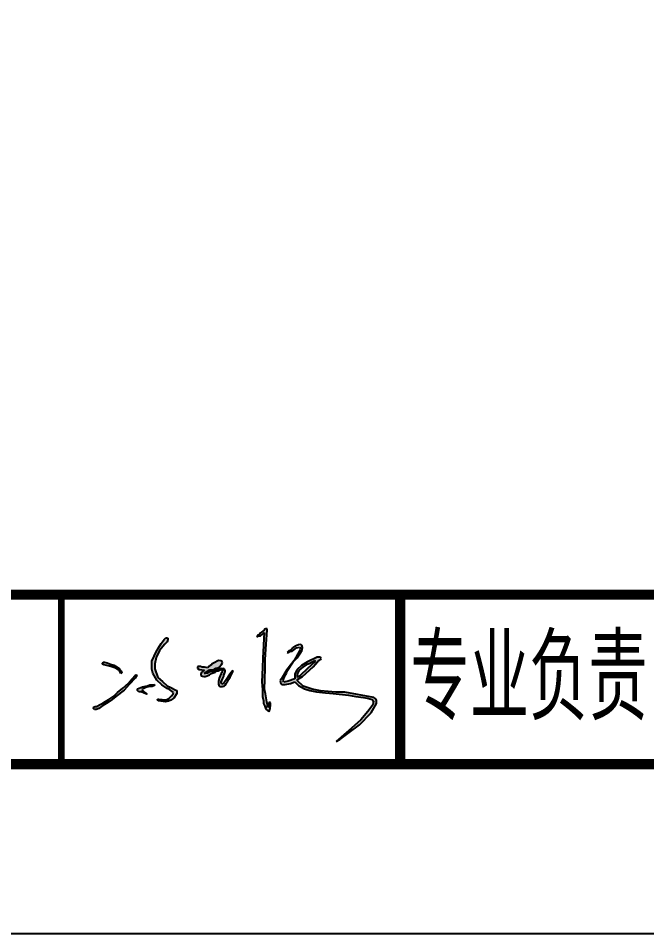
# Model space of a CAD drawing. Extents: x 141823 to 183823, y -39186 to 56515.
# Drawn here: x 170069 to 173779, y 26815 to 32216 of the extents above; entities that cross this region are included whole.
import ezdxf
from ezdxf.enums import TextEntityAlignment as Align

# ---------------------------------------------------------------- set-up
doc = ezdxf.new("R2010")
doc.units = 0
doc.header["$LTSCALE"] = 1000
doc.header["$MEASUREMENT"] = 0
doc.layers.add('0签名', color=4, linetype='Continuous')
doc.layers.add('图框', color=7, linetype='Continuous')
doc.styles.get("Standard").update_dxf_attribs({"font": 'hztxt_e.shx', "width": 0.7, "bigfont": 'hztxt.shx'})

# ---------------------------------------------------------------- blocks, each defined once
blk = doc.blocks.new('A$C48C95035')
at = {"linetype": 'Continuous'}
h = blk.add_hatch(color=4, dxfattribs=at)
h.paths.add_polyline_path([(9.336975156292397, 2.653639289374723), (9.31314968286415, 2.686949502104653), (9.282176515297692, 2.70598390026953), (9.239290573796325, 2.70598390026953), (9.194022092395926, 2.69408739344567), (9.16304899927286, 2.68932880984562), (9.129693217365002, 2.6726736875396), (9.070129496573827, 2.651259981633302), (9.019005180241038, 2.632880319314154), (8.977209993874794, 2.606053293962077), (8.9343240523732, 2.575122388973341), (8.898585805009816, 2.558467298549431), (8.87952541137929, 2.541812176243184), (8.858941906185919, 2.523826147039017), (8.824726695942104, 2.508501995395591), (8.812813996449563, 2.470433199065155), (8.786605908680144, 2.45377807675959), (8.769928054947968, 2.429985094994208), (8.753250201215678, 2.415709280429382), (8.715129339510781, 2.399054190005472), (8.693686405981225, 2.399054190005472), (8.672243472451783, 2.382399099581562), (8.65080046447963, 2.356226778193104), (8.631740070849332, 2.334813072286579), (8.606725151319097, 2.302373595389327), (8.619690247829453, 2.295311360601545), (8.630204127412526, 2.29320573089467), (8.632535193756212, 2.304845265977292), (8.748641078958826, 2.358774328509753), (8.772942315939758, 2.374953034516921), (8.816144490201054, 2.374953034516921), (8.845845952437458, 2.374953034516921), (8.883647901443624, 2.401917533900814), (8.953851425313587, 2.447757211547469), (9.027758107924, 2.496014881819519), (9.067257123445302, 2.528650773464506), (9.14556105964175, 2.544829511353782), (9.177962708949053, 2.558311745104675), (9.213054869140478, 2.572913492751468), (9.245466120191395, 2.563704657734206), (9.261666944844364, 2.539436598724251), (9.256266645145615, 2.520561420461263), (9.250866419890258, 2.488204008447383), (9.234665595236379, 2.431578505540983), (9.215764657955106, 2.407310446530801), (9.213064470884092, 2.383042387520163), (9.196863720672923, 2.337202709873281), (8.953851425313587, 1.943520725549206), (8.935686801475185, 1.918262759841355), (8.96176431637764, 1.922516929591438), (8.972101956374331, 1.921779525282545), (9.135326969497328, 2.088740945232303), (9.192615869034853, 2.197140207542134), (9.328300046011691, 2.392861096938077), (9.348538868219293, 2.441307625867012), (9.365565783959937, 2.565605189890448)])
h.paths.add_polyline_path([(9.089756027243652, 1.474507705450151), (9.297801078699877, 1.649616854782835), (9.426646796681098, 1.741361919371684), (9.640666994675485, 1.861807248089235), (10.04148211729421, 2.049885072064853), (10.08011492172295, 2.064352594533375), (10.1622095566911, 2.064352594533375), (10.23464606499454, 2.06917510202311), (10.27327879498011, 2.020950027127583), (10.2394751655479, 1.963079937252587), (10.11391862559788, 1.871452263068022), (9.930412879004507, 1.644794347293555), (9.626412252135424, 1.373372556266304), (9.365640971127277, 1.132247149905197), (9.104925447732853, 0.9713292315566378), (9.098516448904775, 0.9396416016222702), (9.196367932024145, 0.8256373460283157), (9.39207082381995, 0.6627741009776855), (9.92821175606423, 0.490411287723191), (10.26492118298609, 0.4292749262144753), (10.91510003364749, 0.3774296989749928), (11.39479329122446, 0.3676534126730076), (12.23134939020201, 0.2324417930242362), (12.87010234435547, 0.09169650065996393), (12.95714280609332, 0.02891967041978205), (12.99582749711192, -0.04351511898858007), (12.98615634296766, -0.2028716684403662), (12.7201992317963, -0.6471383959421928), (12.13827221777956, -1.257026277825389), (11.23809846971062, -1.943024046702703), (11.02266668847733, -2.055971406070057), (11.15601567113845, -1.940181426262825), (12.03830603974052, -1.175027390560444), (12.39730972736879, -0.8130813696452606), (12.68369615972028, -0.4494348776240713), (12.79154210180411, -0.2785215266067098), (12.83351448199824, -0.1824162151135624), (12.85741990692975, -0.09342118494214446), (12.77541631543249, 0.001490742458599925), (12.54904710904543, 0.07104777719951016), (11.98312416751969, 0.1579940546844227), (10.85762199701389, 0.3060153841320243), (10.46972179649879, 0.3232318570226198), (9.991311507012597, 0.392097812348311), (9.732711348521207, 0.4351390264562269), (9.435321162534706, 0.5427420617263579), (9.163141903812175, 0.6900707176471315), (8.973472819434278, 0.8823135416948844), (8.876501175060639, 0.8338938576114288), (8.769832321583976, 0.7854742054105373), (8.658314937998739, 0.7661063190237201), (8.541695725884438, 0.7421259319855835), (8.440128700937635, 0.7370545213270816), (8.34315705656411, 0.7322125656712615), (8.299519838928518, 0.7757902622172423), (8.275276890613782, 0.8629456553087493), (8.270428286062042, 0.9404171370892982), (8.5267137219912, 1.380136245767062), (8.741551747929407, 1.648317366598576), (8.953851425313587, 1.943520725549206), (9.196863720672923, 2.337202709873281), (9.213064470884092, 2.383042387520163), (9.215764657955106, 2.407310446530801), (9.234665595236379, 2.431578505540983), (9.250866419890258, 2.488204008447383), (9.256266645145615, 2.520561420461263), (9.261666944844364, 2.539436598724251), (9.245466120191395, 2.563704657734206), (9.213054869140478, 2.572913492751468), (9.177962708949053, 2.558311745104675), (9.14556105964175, 2.544829511353782), (9.067257123445302, 2.528650773464506), (9.027758107924, 2.496014881819519), (8.953851425313587, 2.447757211547469), (8.883647901443624, 2.401917533900814), (8.845845952437458, 2.374953034516921), (8.816144490201054, 2.374953034516921), (8.772942315939758, 2.374953034516921), (8.748641078958826, 2.358774328509753), (8.632535193756212, 2.304845265977292), (8.630204127412526, 2.29320573089467), (8.619690247829453, 2.295311360601545), (8.606725151319097, 2.302373595389327), (8.631740070849332, 2.334813072286579), (8.65080046447963, 2.356226778193104), (8.672243472451783, 2.382399099581562), (8.693686405981225, 2.399054190005472), (8.715129339510781, 2.399054190005472), (8.753250201215678, 2.415709280429382), (8.769928054947968, 2.429985094994208), (8.786605908680144, 2.45377807675959), (8.812813996449563, 2.470433199065155), (8.824726695942104, 2.508501995395591), (8.858941906185919, 2.523826147039017), (8.87952541137929, 2.541812176243184), (8.898585805009816, 2.558467298549431), (8.9343240523732, 2.575122388973341), (8.977209993874794, 2.606053293962077), (9.019005180241038, 2.632880319314154), (9.070129496573827, 2.651259981633302), (9.129693217365002, 2.6726736875396), (9.16304899927286, 2.68932880984562), (9.194022092396608, 2.69408739344567), (9.239290573796325, 2.70598390026953), (9.282176515297692, 2.70598390026953), (9.31314968286415, 2.686949502104653), (9.336975156292397, 2.653639289374723), (9.365565783959937, 2.565605189890448), (9.348538868219293, 2.441307625867012), (9.328300046011691, 2.392861096938077), (9.192615869034853, 2.197140207542134), (9.135326969497328, 2.088740945232303), (8.972101956374331, 1.921779525282545), (8.96176431637764, 1.922516929591438), (8.939785022905198, 1.918931325450785), (8.592752770091693, 1.413313955911235), (8.573436367877434, 1.365088849133144), (8.578265468431141, 1.307218759258149), (8.53963273844522, 1.215591085074038), (8.495142510902951, 1.148505032951107), (8.452708928481115, 1.046803291056449), (8.404417997387782, 0.9310630794241206), (8.435111300023664, 0.8551752102075625), (8.462367129588415, 0.8587254670803759), (8.573436367877434, 0.8731929895493522), (8.752113013917437, 0.9262405719348408), (8.978005363888315, 1.022106822874548), (8.979080591049296, 1.046803291056449), (8.983909691603117, 1.157720995199043), (8.993567892710416, 1.283106221810385), (9.063896554827352, 1.423177714934809)])
h.paths.add_polyline_path([(9.088891747030516, 1.10939080456069), (9.094324950420287, 1.150609406704916), (9.102274541755833, 1.198241886422011), (9.112873996869098, 1.261751880633255), (9.15527181732341, 1.364955645138025), (9.195019848442257, 1.439050638384742), (9.29205255205295, 1.531877576183433), (9.407009025157322, 1.608410622947531), (9.550101818076882, 1.703675614264512), (9.600449229866626, 1.727491870064114), (9.671995626326407, 1.753954351710945), (9.724992901893984, 1.785709348816681), (9.796539298353764, 1.817464345921962), (9.905183787711394, 1.8730355988273), (9.971430382171548, 1.902144338203698), (9.995279230619417, 1.899498112356468), (9.976730109727896, 1.859804342062944), (9.929032561716667, 1.822756861380867), (9.862785892813918, 1.751308093981606), (9.76209106923443, 1.656043102664626), (9.579250319639186, 1.47874437679593), (9.271865898015903, 1.208826885457484), (9.237417668897251, 1.177071888351747), (9.16057154488044, 1.134731892211221), (9.104924405534348, 1.110915636411164)], flags=16)
h.paths.add_polyline_path([(7.572008731251117, 0.06971678936247372), (7.48668298358939, 0.5291615350322445), (7.508929303170476, 1.146660345038299), (7.523014986247972, 1.884709950208844), (7.62018368055476, 3.391509971419282), (7.61444831408221, 3.469041678749591), (7.587788954422422, 3.469041678749591), (7.576363482663965, 3.469041678749591), (7.54399131268201, 3.4652383826799), (7.52494885975193, 3.459533470458382), (7.507810652114017, 3.4462219342156), (7.490672518919155, 3.432910429855156), (7.475438556575227, 3.419598893612829), (7.46401308481677, 3.400582445148075), (7.424023933662511, 3.373959404545303), (7.408789971317901, 3.36254951633714), (7.370705139899655, 3.332123179664677), (7.321194762280356, 3.303598522909169), (7.315482026401583, 3.290286986666388), (7.290726837591137, 3.261762298028998), (7.273588704396388, 3.238942553495008), (7.248833515586739, 3.2028113046008), (7.210748609726011, 3.18569647228901), (7.180280685036678, 3.168581671859101), (7.151717080084154, 3.141958631256102), (7.12886613656724, 3.117237238687494), (7.105725729430787, 3.106966640808878), (7.125202038904945, 3.093744929704599), (7.149479629086159, 3.104856982649608), (7.188927060420269, 3.117988192947905), (7.218811502911649, 3.132313138043173), (7.242719086681745, 3.14186311206754), (7.251086748445914, 3.135894374317104), (7.263040540331417, 3.128731901769243), (7.301292570143687, 3.144250613544045), (7.309660231907856, 3.15499432236561), (7.482739826086345, 3.294655108484221), (7.387901338432016, 1.59516941892457), (7.370362033310698, 0.8754197088940145), (7.405422628410179, 0.1664125280422013), (7.439355043782712, -0.008525062961552976), (7.454604043560948, -0.2095373838205887), (7.506475670455075, -0.3046517634395514), (7.546123129431635, -0.4477968957071425), (7.613218743343396, -0.5391661324608776), (7.646766587520233, -0.5604856263505553), (7.695563431475421, -0.5818051202400056), (7.723011660853217, -0.5635312728891222), (7.750459890230445, -0.5208922851099942), (7.756559505030054, -0.4873902369477037), (7.764806000223757, -0.4420964785351771), (7.762659119829777, -0.3868840605771311), (7.780957964228946, -0.325971257329229), (7.780957964228946, -0.2681040687377845), (7.780957964228946, -0.1828260931795285), (7.750459890230445, -0.164552245828645), (7.744360275430608, -0.1432327519389673), (7.716912046053494, -0.1493240450165558), (7.698613276097035, -0.1858717397180953), (7.686414046497475, -0.2224194344196349), (7.674214816898029, -0.2741953299334909), (7.674214816898029, -0.3046517634395514), (7.671165046719807, -0.3411994581410909), (7.658965817119679, -0.380792799381652), (7.637617202542287, -0.3655645666869987), (7.637617202542287, -0.3229256107902074)])
h.paths.add_polyline_path([(5.375513746745128, 1.717047535468055), (5.414722589097096, 1.799708744368218), (5.397296436940678, 1.864967575041874), (5.336304978835869, 1.895421713026963), (5.279670058770421, 1.904122886199048), (5.235803297757457, 1.910862408099092), (5.157687068118094, 1.886720507972313), (5.105408686091778, 1.851915815283746), (5.028997979627889, 1.801044861487753), (4.970356155765216, 1.777955779555441), (4.896295083543237, 1.734449881812225), (4.874767434175737, 1.70075462728073), (4.823228789657833, 1.68410307578506), (4.802007025509738, 1.656855143295161), (4.779269309400547, 1.644744961705101), (4.762595103362287, 1.619010766046131), (4.744404945364067, 1.597817940292543), (4.72924654240046, 1.590249064842965), (4.72924654240046, 1.58419395810688), (4.709540581327019, 1.576625082657074), (4.699503764443648, 1.56711231520535), (4.653525024859391, 1.572851819656762), (4.632069347754737, 1.57553012174526), (4.594135872294373, 1.580504481631124), (4.559651761774148, 1.58241767103641), (4.524850274840901, 1.584348468585858), (4.486852121784295, 1.590070333010772), (4.458115363017669, 1.591983490533494), (4.404473487762289, 1.599636152507628), (4.366157883849382, 1.611115161410225), (4.329758063854115, 1.61876782338436), (4.278031972517056, 1.620681012789419), (4.252948885043452, 1.621608759231776), (4.239556718546169, 1.622104094378983), (4.214811177673482, 1.611115161410225), (4.207148042002245, 1.595809837461957), (4.199484980773491, 1.576678166584998), (4.199484980773491, 1.557546495708493), (4.195653412938441, 1.538414824831989), (4.207528593289453, 1.516725050616969), (4.238305902006914, 1.494527360450775), (4.2639535848283, 1.467207119042769), (4.301570245853782, 1.465499601962165), (4.349446009784515, 1.460377050719899), (4.419549780382795, 1.455254499478315), (4.448617213801754, 1.453546982397711), (4.494783102433985, 1.451839497199217), (4.530689888161078, 1.448424463037782), (4.52727021200667, 1.436471843473328), (4.496492903289891, 1.421104221629548), (4.465715669015708, 1.388661428979276), (4.41442022893068, 1.357926153409608), (4.39390202311904, 1.33231342908266), (4.371674016451948, 1.304993187673972), (4.361414913546355, 1.26401284150279), (4.356990131473026, 1.246337894408725), (4.359705112690449, 1.211079875767155), (4.39732177371593, 1.171807014794695), (4.433228559443023, 1.15302435878948), (4.469135345170002, 1.151316841708876), (4.530689888161078, 1.135949219865097), (4.573436100639697, 1.130826668623286), (4.61789211397388, 1.149609324628273), (4.664058002606112, 1.158146910031292), (4.713643641836029, 1.178637083116882), (4.732451972348599, 1.194004736842999), (4.782037537135921, 1.212787392848213), (4.805975419101287, 1.23498508301418), (4.963376032234919, 1.310193340286105), (5.052288133345655, 1.337513581694566), (5.117262352491821, 1.375078925586422), (5.178816895482669, 1.409229203434961), (5.214723681209875, 1.421181822999415), (5.277988099499339, 1.43996447900463), (5.31560476052482, 1.467284720412863), (5.372029752062986, 1.477529822896713), (5.411356213944373, 1.479237339977317), (5.431874419756014, 1.472407271654447), (5.457522102577286, 1.451917098569083), (5.404589219979471, 1.355125171173995), (5.398444418435929, 1.321374856015382), (5.36157560917809, 1.281488102528101), (5.33392400223488, 1.229328536149069), (5.300127519305533, 1.14648687377553), (5.270170511841457, 1.073056502240661), (5.247852636088055, 1.010208410641098), (5.233253372546187, 0.9433427469980415), (5.22368025949072, 0.8798092874585564), (5.22368025949072, 0.8595253924604549), (5.220473191802739, 0.8339035816943579), (5.218335121862765, 0.8114845331419929), (5.220473191802739, 0.7869302991530276), (5.222611187299435, 0.7655788273777944), (5.233301536998624, 0.7356867095043071), (5.245060958889781, 0.7036594699588932), (5.264303513905588, 0.6791052678520373), (5.278200931293327, 0.6609564945256352), (5.292098423124003, 0.651348335414923), (5.314548120270956, 0.6438752979756828), (5.34982616261459, 0.6406725676445149), (5.37869006958158, 0.6406725676445149), (5.413968186367811, 0.6406725676445149), (5.437486955706845, 0.6577537641944673), (5.477041137930428, 0.6630916480792166), (5.50804311483671, 0.6726998071901562), (5.531561884175062, 0.6929837340708218), (5.549735441442863, 0.7068622002896063), (5.658420948750063, 0.8275670823159089), (5.745816800130001, 0.9966654731065319), (5.861140366576024, 1.237812399979475), (5.915726175776399, 1.36046276811885), (5.946111515847861, 1.4287364311906), (5.893891822319006, 1.395895094566868), (5.799338375916705, 1.265908208736619), (5.703864296147003, 1.103528681018133), (5.596933553110375, 0.9485184140501133), (5.52104714489974, 0.8486229100876699), (5.472755841593425, 0.7935081470820933), (5.431363295901519, 0.772840134866783), (5.393420129017841, 0.759061428174391), (5.355476962134276, 0.7935081470820933), (5.348578204519072, 0.8176208758234225), (5.355476962134276, 0.8830696289958269), (5.414116401863794, 0.9898544703632979), (5.445160811132382, 1.075971299515231), (5.479654599208516, 1.148309421974773), (5.496901493246924, 1.227536881839342), (5.538294038938147, 1.317098363752848), (5.555540932976555, 1.406659845666354), (5.538294038938147, 1.458329924028476), (5.507249629669673, 1.496221327580088), (5.47681174428476, 1.533372435477986), (5.452059568747472, 1.51000000239037), (5.345128825711527, 1.523778709082762), (5.293388143596985, 1.51000000239037), (5.227849946252263, 1.492776642936178), (5.20187704715886, 1.485950996286419), (5.162311748907541, 1.465219261433504), (5.131267339638953, 1.447995901979539), (5.089874793947047, 1.434217227169029), (5.041583490640733, 1.420438520476409), (4.989842808526191, 1.396325823617417), (4.965697156872807, 1.37910246416368), (4.907057717143175, 1.372213126758197), (4.841519519798339, 1.351545082661005), (4.800126974107116, 1.344655745255523), (4.762183807223437, 1.330877038563131), (4.731139397954848, 1.317098363752848), (4.686297473455284, 1.292985666893628), (4.655253064186809, 1.279206960201236), (4.586265488034542, 1.272317622796209), (4.55522107876584, 1.272317622796209), (4.52762604830491, 1.275762307439891), (4.586265488034542, 1.327432385801785), (4.61041113968804, 1.358434420065805), (4.665601200609558, 1.389436486212389), (4.723732985620586, 1.422091015198475), (4.782880080068708, 1.454885271266676), (4.827722004568159, 1.451440586622994), (4.882912065490245, 1.458329924028476), (4.93810212641165, 1.465219261433504), (4.979494672103556, 1.468663946076958), (5.02778597540987, 1.489331990174833), (5.07607727871698, 1.523778709082762), (5.120919203215635, 1.547891405941527), (5.217501809828946, 1.575448787444657), (5.288247797946497, 1.631938185072158)])
h.paths.add_polyline_path([(3.137390158618587, 0.233975296843937), (3.180448807277457, 0.370793048052974), (3.176534384671641, 0.4450655297246158), (3.026438465415367, 0.5189451903279405), (2.746498997689514, 0.6562819843900343), (2.352220022099004, 0.9885966203830776), (2.216592793818108, 1.13151937403245), (2.154152084448583, 1.312350333174209), (2.110443625110747, 1.511887909179677), (2.085467341363142, 1.767545463308352), (2.12917580070075, 1.942140862239967), (2.142522714025063, 2.014213310000969), (2.208422479758838, 2.170511651311472), (2.299034629726407, 2.359714950210673), (2.43123667308987, 2.563371073866392), (2.544374600685728, 2.707522441482979), (2.634104604182767, 2.797130056996139), (2.708224091241846, 2.871148448165513), (2.720696250640458, 2.890144831758334), (2.736549948796778, 2.921055077055598), (2.742589413862106, 2.942918386298061), (2.749383877198852, 2.963273888805816), (2.73956971855057, 2.996445828264768), (2.725980791877987, 3.020570895432684), (2.71541170940236, 3.03037168703213), (2.696538241492021, 3.031879493766837), (2.676154925925744, 3.033387300501545), (2.64520245344147, 3.031879493766837), (2.633878372695335, 3.028863880297195), (2.61978450091658, 3.02117605221315), (2.505379632326367, 2.889499535238429), (2.274460039004794, 2.538108926640234), (2.193019309065789, 2.365767602014557), (2.059068829064813, 2.128709125957585), (1.961762043474891, 1.881550611605235), (1.95784501537355, 1.775934636888906), (1.949974705556315, 1.59508856556613), (1.94556437090182, 1.493746723359891), (2.004825382025956, 1.312444672719266), (2.063581101315776, 1.167711677414673), (2.1420625090052, 1.037745801979554), (2.196901200193679, 0.9399532505101433), (2.263490975686182, 0.8734542963811691), (2.347710161126088, 0.789349976942276), (2.396670601113101, 0.7639266259820943), (2.43975813355496, 0.7326329967588663), (2.490679722199502, 0.6739574658768106), (2.596440076475119, 0.5957233928188543), (2.670863908169736, 0.5487829808660081), (2.772707159901302, 0.5253127430075892), (2.819711720444502, 0.4901074181020704), (2.925472000277523, 0.4275201915377238), (2.964642504618041, 0.4001382579965593), (3.01948119580652, 0.3571095417264587), (3.01948119580652, 0.3179925211384216), (2.992061850212622, 0.2906105875977119), (2.956808448416155, 0.2280233291510285), (2.865696638775717, 0.133888244389027), (2.771654762884282, 0.04541901610559762), (2.726678245910534, 0.01003129291007099), (2.658531947164875, -0.007662552746751317), (2.602652025369935, -0.0090236055348214), (2.565853043402285, -0.0090236055348214), (2.503158484288292, -0.0090236055348214), (2.456819069628182, -0.002218277829797444), (2.402302045520173, -0.002218277829797444), (2.327341183897943, 0.01411448315661801), (2.274187131918893, 0.01411448315661801), (2.238751047638061, 0.01411448315661801), (2.236025177821716, -0.0090236055348214), (2.246928582643591, -0.0321617261083702), (2.249654452459936, -0.05257770922344207), (2.283727564611127, -0.0593830369286934), (2.414568422470893, -0.0879654005368593), (2.472491290344124, -0.1006187299165049), (2.549497973390771, -0.1056592461934542), (2.625821807142529, -0.1056592461934542), (2.69124216162993, -0.1042981934058389), (2.728041143597466, -0.1015760559471346), (2.753936720743241, -0.07843796725592256), (2.88686733520467, -0.03966017369180008), (2.937754754631442, 0.01115785182923901), (3.043444090533285, 0.1010666588556433), (3.082588316586225, 0.1753391405272851)])
h.paths.add_polyline_path([(1.501474466864465, 0.5310516735785313), (1.558228197543144, 0.5419509677269616), (1.617164738248221, 0.5681092609302141), (1.680467047893444, 0.5964474065872309), (1.745952093121559, 0.6182459630017547), (1.828899916334194, 0.6247855522437931), (1.890019267066691, 0.6335049939389137), (1.962052891260555, 0.644404288087344), (2.014441001886325, 0.6814618435569173), (2.060280533545665, 0.683641727892109), (2.093023056160177, 0.7141597260024355), (2.058097723519495, 0.7337784299636496), (2.0253551264625, 0.7337784299636496), (1.944590187718745, 0.7294187250572577), (1.855093934426122, 0.7163395784557451), (1.759049102167182, 0.6901812852520379), (1.697929676992203, 0.6727424337439061), (1.597519224680127, 0.6487639929939633), (1.564776702066411, 0.6400445512983879), (1.494925887898717, 0.6269654046971027), (1.433806537166902, 0.5986272590400858), (1.387966931064284, 0.5790085231963076), (1.342127399404262, 0.5637495241417128), (1.291922173248054, 0.5441308201800439), (1.2417169470923, 0.524512084336493), (1.239534062622852, 0.4918142337733116), (1.242825467028183, 0.4490187318422159), (1.27227658523725, 0.4220587639761106), (1.298470677771093, 0.3980803232259404), (1.315933381313016, 0.3893609134129292), (1.348675903926733, 0.3893609134129292), (1.401063940109907, 0.3850011766244279), (1.440355041689259, 0.3784616192644989), (1.464366249754562, 0.3675623251160687), (1.492743077871864, 0.3566630309678658), (1.676517132392291, 0.2649013989585001), (1.7197580750302, 0.2781881513574262), (1.689198362442767, 0.2956270028655581), (1.671735658900843, 0.3043464445609061), (1.644191093612108, 0.3168318548719071), (1.612799118195198, 0.3392241794592792), (1.584703551012581, 0.3592651310555084), (1.566959512092581, 0.3784616192644989), (1.540765494001334, 0.4067997649212884), (1.521119980433241, 0.428598353218149), (1.508022971387618, 0.4547566464214015), (1.481828878853094, 0.4809149396248813), (1.462183365285, 0.5027134960398598)])
h.paths.add_polyline_path([(0.5950819399538432, 0.4721812333134494), (0.8128893935686392, 0.7177463184923454), (0.9603598269885651, 0.8840105529948232), (1.054302137771174, 0.9878042192119665), (1.151862326448395, 1.09218549045454), (1.208397939898532, 1.166165580110601), (1.194751394545165, 1.21483668753217), (1.169407884759494, 1.212889830482254), (1.144064300531909, 1.199261926780764), (1.050488063979401, 1.103866568987996), (0.8561725615315936, 0.8770753535716267), (0.5949634083267483, 0.6162225885780117), (0.2501505169250322, 0.3245798380926317), (0.008079249737875216, 0.1198359554350645), (-0.1798927609879684, 0.006694083294405573), (-0.4663733634056371, -0.1705572018026942), (-0.6656642463910885, -0.2638473115814577), (-0.7621957852845753, -0.3167117305033571), (-0.7964488999823516, -0.3353697588352134), (-0.8244742094809681, -0.3353697588352134), (-0.8560179062079669, -0.3474084285633126), (-0.887230928282861, -0.3610454824674889), (-0.9008866300938507, -0.3883196221577236), (-0.9118115979860022, -0.4101397456884115), (-0.9164931039097155, -0.4409197054351353), (-0.9125914854557777, -0.4584530558997812), (-0.8989357836453564, -0.4818308671474369), (-0.8774768449262638, -0.4935197887120921), (-0.8345589674897838, -0.4935197887120921), (-0.7760345417934786, -0.485727163708134), (-0.7194609625457815, -0.4584530558997812), (-0.6687398482006301, -0.4233863230879251), (-0.6433792910277134, -0.4116974334056067), (-0.09089140303126442, -0.06798390857647973), (0.3866287746111539, 0.3080361760942196)])
h.paths.add_polyline_path([(0.2092286544137778, 1.61814861888638), (0.1866832056373369, 1.632622338860301), (0.146070186408906, 1.660732852510591), (0.1200255060582549, 1.678759814220484), (0.0801441423882352, 1.684872776802194), (0.04937859562414815, 1.698040014030312), (0.01516812648901578, 1.712681631364603), (-0.03193022177856619, 1.726569006770433), (-0.06049821885380879, 1.73534714366815), (-0.1220292379387047, 1.752903449345013), (-0.1637823842638682, 1.772654305187643), (-0.2090278728220483, 1.794057174209684), (-0.2428937264203341, 1.803377816210741), (-0.3110173201305315, 1.81873957172229), (-0.3489223143435538, 1.827287084002364), (-0.365955764590808, 1.829712258785548), (-0.3945236872228861, 1.836295877399607), (-0.4099064606048159, 1.836295877399607), (-0.4362769079898499, 1.827517740502344), (-0.4573754048740284, 1.820494518966825), (-0.4736350293792384, 1.809961434825027), (-0.4890177283186858, 1.783626992250902), (-0.4890177283186858, 1.763876136407816), (-0.4802276040038578, 1.737541693833464), (-0.4340793583010054, 1.713401769542315), (-0.3945236872228861, 1.704623632644598), (-0.3584548659869142, 1.696619292384412), (-0.3176099691978607, 1.689261845250712), (-0.2692641738052544, 1.682678258518763), (-0.238498627041281, 1.673900089739163), (-0.2033380553421011, 1.669511021290646), (-0.1593873593280932, 1.654149265778642), (-0.1220292379387047, 1.64976016544756), (-0.09126369117450395, 1.632203891652807), (-0.06709079347842817, 1.619036654424463), (-0.03412777146809276, 1.610258485644863), (-0.001164749457643666, 1.597091280298855), (0.04058847131000221, 1.592702211850337), (0.07355149332033761, 1.572951356007479), (0.1109096147098398, 1.564173219109989), (0.1504652857879591, 1.544422363267586), (0.1790332828625196, 1.5378387446533), (0.1922184321124405, 1.524671539306837), (0.220786429187001, 1.504920683464434), (0.242761777194346, 1.487364377787117), (0.2735273239585467, 1.472002622275568), (0.3020952465903974, 1.454446316598705), (0.3196755696612854, 1.428111874024125), (0.3460460170470014, 1.408361018181495), (0.3658238153648199, 1.392999262669946), (0.3790090390574505, 1.371053888544338), (0.3877991633714828, 1.35130306458359), (0.4053794864430529, 1.322774071843696), (0.4075770361317836, 1.309606834615124), (0.4141696107571988, 1.296439597386552), (0.4185647101355698, 1.281077841875003), (0.4405400581429149, 1.283272392040772), (0.4691080552174753, 1.300828697717407), (0.4669105055280625, 1.335941277189704), (0.4427376078317593, 1.392999262669946), (0.4365510596669537, 1.407602062044589), (0.4163671604466117, 1.432500942472643), (0.3915500428063297, 1.463115366273314), (0.3768114893684924, 1.491753478118426), (0.3592312407396321, 1.507115233630202), (0.3404048483334918, 1.52356587909162), (0.3301424163701085, 1.532533270514932), (0.3088238630435853, 1.551161585220825), (0.2910848216862405, 1.566662095032598), (0.2625396499548742, 1.58392404307051), (0.2317741031906735, 1.603674898912914)])
at = {"color": 4, "linetype": 'Continuous'}
for p, q in [((7.215111994446602, 3.185891241080526), (7.141057625674989, 3.148138033587884)), ((7.255111796287565, 3.225792511389272), (7.215111994446602, 3.185891241080526)), ((7.301284350716855, 3.274439673417646), (7.255111796287565, 3.225792511389272)), ((7.299937907635581, 3.138528126188021), (7.368606504082095, 3.198933258315947)), ((7.341677642689433, 3.316997834726635), (7.301284350716855, 3.274439673417646)), ((7.476321949419912, 3.413783330482829), (7.341677642689433, 3.316997834726635)), ((7.368606504082095, 3.198933258315947), (7.481707721745011, 3.292286644236583)), ((7.481707721745011, 3.292286644236583), (7.410346239135947, 2.032015933202047)), ((7.503250810812574, 3.45290938195626), (7.476321949419912, 3.413783330482829)), ((7.553069204354074, 3.468697086920429), (7.503250810812574, 3.45290938195626)), ((7.61635202847549, 3.468697086920429), (7.553069204354074, 3.468697086920429)), ((7.579998065746736, 2.716378623282935), (7.626037568274342, 3.416844331778066)), ((7.626037568274342, 3.416844331778066), (7.61635202847549, 3.468697086920429)), ((2.281744595646273, 2.546145978163395), (2.402125192282142, 2.758385624876155)), ((2.582001399743717, 2.726674952556777), (2.328870103025224, 2.406802321098212)), ((2.402125192282142, 2.758385624876155), (2.552379652188506, 2.944270712685238)), ((2.552379652188506, 2.944270712685238), (2.633166236133661, 3.036251254741501)), ((2.696449060255077, 2.835129621684018), (2.582001399743717, 2.726674952556777)), ((2.633166236133661, 3.036251254741501), (2.689716845081534, 3.036251254741501)), ((2.689716845081534, 3.036251254741501), (2.740881681704309, 3.010167220387075)), ((2.742228124552753, 2.954567041959081), (2.696449060255077, 2.835129621684018)), ((2.740881681704309, 3.010167220387075), (2.742228124552753, 2.954567041959081)), ((7.141057625674989, 3.148138033587884), (7.10605010602751, 3.112444091833595)), ((7.10605010602751, 3.112444091833595), (7.1208609796887, 3.09253785515989)), ((7.1208609796887, 3.09253785515989), (7.161254271661278, 3.107639138133663)), ((7.161254271661278, 3.107639138133663), (7.219151323690426, 3.139900970052395)), ((7.219151323690426, 3.139900970052395), (7.243387298920538, 3.135782438342858)), ((7.243387298920538, 3.135782438342858), (7.269385417903095, 3.13136445737041)), ((7.269385417903095, 3.13136445737041), (7.299937907635581, 3.138528126188021)), ((7.53118261675786, 1.973678416192797), (7.579998065746736, 2.716378623282935)), ((9.284594988945287, 2.711573669583004), (9.15937578378373, 2.688235323073741)), ((9.333066939405512, 2.667642664409641), (9.284594988945287, 2.711573669583004)), ((2.070353033981633, 2.132233538793798), (2.152486061240893, 2.318253888877507)), ((2.152486061240893, 2.318253888877507), (2.281744595646273, 2.546145978163395)), ((2.328870103025224, 2.406802321098212), (2.168643377983358, 2.071141984675478)), ((8.692160039470878, 2.399251679669533), (8.611373455292892, 2.307271137496855)), ((8.611373455292892, 2.307271137496855), (8.627530772035357, 2.288737744687523)), ((8.627530772035357, 2.288737744687523), (8.6610213429758, 2.317934652568283)), ((8.6610213429758, 2.317934652568283), (8.76621440800966, 2.371108379460338)), ((8.709663799294617, 2.399251679669533), (8.692160039470878, 2.399251679669533)), ((8.754096420511019, 2.41709865048847), (8.709663799294617, 2.399251679669533)), ((8.790450383239772, 2.452106170252364), (8.754096420511019, 2.41709865048847)), ((8.76621440800966, 2.371108379460338), (8.84565454910637, 2.373167645315107)), ((8.820072130794983, 2.479563048471164), (8.790450383239772, 2.452106170252364)), ((8.829497232131075, 2.510452036525521), (8.820072130794983, 2.479563048471164)), ((8.904898043983962, 2.554383041698884), (8.829497232131075, 2.510452036525521)), ((8.84565454910637, 2.373167645315107), (8.989723957172941, 2.472698828916464)), ((9.04223523687699, 2.633321566636141), (8.904898043983962, 2.554383041698884)), ((9.213233506336223, 2.399938101543512), (8.94259844979399, 1.913264934800964)), ((8.989723957172941, 2.472698828916464), (9.070510541350927, 2.534476804908763)), ((9.15937578378373, 2.688235323073741), (9.04223523687699, 2.633321566636141)), ((9.070510541350927, 2.534476804908763), (9.217272835580047, 2.568797902798678)), ((9.15937578378373, 2.141157024203267), (9.26748964850458, 2.295233734654403)), ((9.246894583135258, 2.45759754594269), (9.213233506336223, 2.399938101543512)), ((9.217272835580047, 2.568797902798678), (9.265744786040273, 2.546145978163395)), ((9.265744786040273, 2.546145978163395), (9.246894583135258, 2.45759754594269)), ((9.26748964850458, 2.295233734654403), (9.345184927136984, 2.432199933462243)), ((9.365381573123273, 2.559874417272795), (9.333066939405512, 2.667642664409641)), ((9.345184927136984, 2.432199933462243), (9.365381573123273, 2.559874417272795)), ((-0.481156578723926, 1.791081826680738), (-0.4501883880874402, 1.834326409863706)), ((-0.4501883880874402, 1.834326409863706), (-0.3828662347222007, 1.837072097708869)), ((-0.3828662347222007, 1.837072097708869), (-0.2563005864793695, 1.806869531644907)), ((-0.2563005864793695, 1.806869531644907), (-0.08126298754348227, 1.745091555652607)), ((1.946480271901351, 1.883062368737001), (2.070353033981633, 2.132233538793798)), ((1.946480271901351, 1.500725339295741), (1.946480271901351, 1.883062368737001)), ((2.168643377983358, 2.071141984675478), (2.101321224618118, 1.760879260616775)), ((5.054070871352565, 1.815106595180396), (4.92077300770336, 1.75470146305247)), ((5.153707658202734, 1.888553744427327), (5.054070871352565, 1.815106595180396)), ((5.23449424238072, 1.912578512926984), (5.153707658202734, 1.888553744427327)), ((5.342209687718537, 1.896104385972421), (5.23449424238072, 1.912578512926984)), ((5.401453182828959, 1.866588241898853), (5.342209687718537, 1.896104385972421)), ((5.378563650680121, 1.721753209143344), (5.418956942652699, 1.800691734080601)), ((5.418956942652699, 1.800691734080601), (5.401453182828959, 1.866588241898853)), ((7.410346239135947, 2.032015933202047), (7.388803150068384, 1.571426800813924)), ((7.520754570869144, 1.544656344469104), (7.53118261675786, 1.973678416192797)), ((8.583098150818955, 1.381974341011073), (8.897395170139589, 1.855389039838883)), ((8.94259844979399, 1.913264934800964), (8.589830366225328, 1.46159928782231)), ((8.897395170139589, 1.855389039838883), (9.013959932403054, 1.970924379200142)), ((9.013959932403054, 1.970924379200142), (9.100132288673308, 2.056727123692099)), ((9.100132288673308, 2.056727123692099), (9.15937578378373, 2.141157024203267)), ((9.613127097516667, 1.848741270963501), (9.311523850337949, 1.66615303071535)), ((10.08168928491079, 2.075946938375409), (9.613127097516667, 1.848741270963501)), ((9.840675975923773, 1.842563473399196), (9.68448858012573, 1.755387885042865)), ((9.96560415752424, 1.900856753441303), (9.840675975923773, 1.842563473399196)), ((9.840675975923773, 1.733422382397976), (9.925501889112752, 1.82265723672549)), ((9.889147926151168, 1.603688632732656), (10.1207361338021, 1.870020351617995)), ((9.925501889112752, 1.82265723672549), (9.982052497827794, 1.854919068644222)), ((9.991477599396717, 1.894731541991632), (9.96560415752424, 1.900856753441303)), ((9.982052497827794, 1.854919068644222), (9.991477599396717, 1.894731541991632)), ((10.23518379454629, 2.075946938375409), (10.08168928491079, 2.075946938375409)), ((10.1207361338021, 1.870020351617995), (10.24999466820748, 1.968865113228958)), ((10.27692352960014, 2.023778869782973), (10.23518379454629, 2.075946938375409)), ((10.24999466820748, 1.968865113228958), (10.27692352960014, 2.023778869782973)), ((-0.481156578723926, 1.742345867807444), (-0.481156578723926, 1.791081826680738)), ((-0.4192201974509544, 1.708024770033944), (-0.481156578723926, 1.742345867807444)), ((-0.2657256878154612, 1.677822203969981), (-0.4192201974509544, 1.708024770033944)), ((-0.1364671534100808, 1.646933215915624), (-0.2657256878154612, 1.677822203969981)), ((-0.01394083417824277, 1.600942944887493), (-0.1364671534100808, 1.646933215915624)), ((-0.08126298754348227, 1.745091555652607), (0.0759352763162724, 1.689609815558924)), ((0.1247428017960601, 1.557698361704524), (-0.01394083417824277, 1.600942944887493)), ((0.0759352763162724, 1.689609815558924), (0.2499620069576167, 1.592019459478024)), ((0.2189938163211309, 1.50896240283123), (0.1247428017960601, 1.557698361704524)), ((0.2997804004991167, 1.456794334122378), (0.2189938163211309, 1.50896240283123)), ((0.2499620069576167, 1.592019459478024), (0.3644096677018069, 1.515140200395535)), ((0.3697954400269055, 1.38609287272061), (0.2997804004991167, 1.456794334122378)), ((0.3644096677018069, 1.515140200395535), (0.437117593392145, 1.395016358130079)), ((0.4190232451561542, 1.281118636911287), (0.3697954400269055, 1.38609287272061)), ((0.437117593392145, 1.395016358130079), (0.4653928976332509, 1.294112330664348)), ((2.003030880616393, 1.294112330664348), (1.946480271901351, 1.500725339295741)), ((2.101321224618118, 1.760879260616775), (2.101321224618118, 1.507589558850441)), ((2.101321224618118, 1.507589558850441), (2.241351303673696, 1.089558587771307)), ((4.244858587888416, 1.623594869406361), (4.200425966672015, 1.601629366877887)), ((4.200425966672015, 1.601629366877887), (4.200425966672015, 1.530241483485725)), ((4.200425966672015, 1.530241483485725), (4.271787449281078, 1.471209195222173)), ((4.336416716483768, 1.616730649851661), (4.244858587888416, 1.623594869406361)), ((4.271787449281078, 1.471209195222173), (4.531650961173114, 1.448557270703304)), ((4.418549743510198, 1.592019459478024), (4.336416716483768, 1.616730649851661)), ((4.531650961173114, 1.448557270703304), (4.390274439036261, 1.349026087101947)), ((4.534343847335663, 1.586528083787698), (4.418549743510198, 1.592019459478024)), ((4.695917015458804, 1.562503315404456), (4.534343847335663, 1.586528083787698)), ((4.590894456050705, 1.333238382137779), (4.615130431280818, 1.364813792066116)), ((4.615130431280818, 1.364813792066116), (4.682452584646057, 1.394329936139684)), ((4.682452584646057, 1.394329936139684), (4.783435814810332, 1.452675802412841)), ((4.800939574634072, 1.355203884666253), (4.69187768621498, 1.299603706238258)), ((4.775357156322684, 1.635264042660992), (4.695917015458804, 1.562503315404456)), ((4.815750448295262, 1.67988146982475), (4.775357156322684, 1.635264042660992)), ((4.783435814810332, 1.452675802412841), (4.846718638931748, 1.45404864639363)), ((4.971937844326135, 1.383347184875447), (4.800939574634072, 1.355203884666253)), ((4.876340386486959, 1.699101284624476), (4.815750448295262, 1.67988146982475)), ((4.846718638931748, 1.45404864639363), (4.915387235378262, 1.46091286594833)), ((4.92077300770336, 1.75470146305247), (4.876340386486959, 1.699101284624476)), ((4.915387235378262, 1.46091286594833), (4.963859185838487, 1.465717819648262)), ((4.963859185838487, 1.465717819648262), (5.024449123797353, 1.486310478312362)), ((5.05272442827129, 1.425218924194041), (4.971937844326135, 1.383347184875447)), ((5.024449123797353, 1.486310478312362), (5.099849935650241, 1.53641928105003)), ((5.126778797042903, 1.444438738993767), (5.05272442827129, 1.425218924194041)), ((5.062149529840212, 1.340789023566458), (5.13485745529772, 1.390897826420542)), ((5.099849935650241, 1.53641928105003), (5.192754507326867, 1.566621847113993)), ((5.221029811800804, 1.491801853886273), (5.126778797042903, 1.444438738993767)), ((5.13485745529772, 1.390897826420542), (5.215644039475706, 1.416295438784573)), ((5.192754507326867, 1.566621847113993), (5.253344445285734, 1.592019459478024)), ((5.215644039475706, 1.416295438784573), (5.301816395745959, 1.455421490258004)), ((5.358367004461002, 1.525436529785793), (5.221029811800804, 1.491801853886273)), ((5.253344445285734, 1.592019459478024), (5.378563650680121, 1.721753209143344)), ((5.301816395745959, 1.455421490258004), (5.33143814330117, 1.471895617212567)), ((5.33143814330117, 1.471895617212567), (5.402799625677403, 1.483564790467199)), ((5.454618493512271, 1.51571519957497), (5.358367004461002, 1.525436529785793)), ((5.4135711703276, 1.371678011620816), (5.39876029666641, 1.328433428437847)), ((5.402799625677403, 1.483564790467199), (5.429728487070065, 1.47464130505773)), ((5.458003791544002, 1.448557270703304), (5.4135711703276, 1.371678011620816)), ((5.429728487070065, 1.47464130505773), (5.458003791544002, 1.448557270703304)), ((5.47820043753029, 1.535046437185656), (5.454618493512271, 1.51571519957497)), ((5.515900843340319, 1.489056166041109), (5.47820043753029, 1.535046437185656)), ((5.553601249383178, 1.434828831593904), (5.515900843340319, 1.489056166041109)), ((5.536097489559438, 1.311959301483284), (5.548215477058079, 1.373050855601605)), ((5.548215477058079, 1.373050855601605), (5.553601249383178, 1.434828831593904)), ((5.894251345453199, 1.395702780120473), (5.845779394992974, 1.333238382137779)), ((5.945416181843143, 1.427964612039204), (5.894251345453199, 1.395702780120473)), ((5.910408662195664, 1.337356913847316), (5.945416181843143, 1.427964612039204)), ((7.388803150068384, 1.571426800813924), (7.355989316664818, 0.8698702593960661)), ((7.507290140056398, 0.9907138260439297), (7.520754570869144, 1.544656344469104)), ((8.589830366225328, 1.46159928782231), (8.32054175276437, 1.019543548243519)), ((8.577712378726687, 1.300976550219048), (8.583098150818955, 1.381974341011073)), ((9.09474651658104, 1.478759836767267), (8.987031071010392, 1.257045545045685)), ((9.311523850337949, 1.66615303071535), (9.09474651658104, 1.478759836767267)), ((9.203085558412681, 1.442530940214056), (9.117636048729878, 1.278324625583764)), ((9.214579949417498, 1.45404864639363), (9.203085558412681, 1.442530940214056)), ((9.292673647432935, 1.532300749340493), (9.214579949417498, 1.45404864639363)), ((9.376153117540639, 1.585155239923324), (9.292673647432935, 1.532300749340493)), ((9.311523850337949, 1.245376371791053), (9.840675975923773, 1.733422382397976)), ((9.364035130041998, 1.132116748963881), (9.889147926151168, 1.603688632732656)), ((9.548497830313977, 1.710084035888713), (9.376153117540639, 1.585155239923324)), ((9.68448858012573, 1.755387885042865), (9.548497830313977, 1.710084035888713)), ((0.4653928976332509, 1.294112330664348), (0.4190232451561542, 1.281118636911287)), ((0.7966178923671805, 0.8094984297765677), (0.9783877064766102, 1.01748428238875)), ((1.121110671461906, 1.054551068007413), (0.8383576274210327, 0.7456611878130843)), ((0.9783877064766102, 1.01748428238875), (1.123803557624456, 1.184971239663128)), ((1.204574907853498, 1.174551492820683), (1.121110671461906, 1.054551068007413)), ((1.123803557624456, 1.184971239663128), (1.176314837328505, 1.206936742191601)), ((1.176314837328505, 1.206936742191601), (1.199204369477343, 1.210368852027159)), ((1.199204369477343, 1.210368852027159), (1.204574907853498, 1.174551492820683)), ((2.190186467050921, 0.948155664851356), (2.003030880616393, 1.294112330664348)), ((2.437931991444316, 0.7209499974394475), (2.190186467050921, 0.948155664851356)), ((2.241351303673696, 1.089558587771307), (2.468900182080802, 0.8863776887426411)), ((4.390274439036261, 1.349026087101947), (4.351227590144958, 1.247435637645822)), ((4.351227590144958, 1.247435637645822), (4.364692020724874, 1.210368852027159)), ((4.364692020724874, 1.210368852027159), (4.398353097523909, 1.159573627299096)), ((4.398353097523909, 1.159573627299096), (4.438746389496487, 1.152709407744396)), ((4.438746389496487, 1.152709407744396), (4.509692171435404, 1.140653261787293)), ((4.509692171435404, 1.140653261787293), (4.578776468552064, 1.130743905099507)), ((4.528958075010564, 1.274206093874227), (4.590894456050705, 1.333238382137779)), ((4.590894456050705, 1.274206093874227), (4.528958075010564, 1.274206093874227)), ((4.578776468552064, 1.130743905099507), (4.675720369472515, 1.162319315027844)), ((4.69187768621498, 1.299603706238258), (4.590894456050705, 1.274206093874227)), ((4.675720369472515, 1.162319315027844), (4.782089371729057, 1.209682430036764)), ((4.782089371729057, 1.209682430036764), (4.884419044741776, 1.272833250009853)), ((4.884419044741776, 1.272833250009853), (4.965205628919762, 1.305095081928584)), ((4.965205628919762, 1.305095081928584), (5.062149529840212, 1.340789023566458)), ((5.235933389942375, 0.975213924581567), (5.223722697730523, 0.8891233765878042)), ((5.264115989935931, 1.050432536297876), (5.235933389942375, 0.975213924581567)), ((5.309895054233607, 1.172615644418102), (5.264115989935931, 1.050432536297876)), ((5.362406333704826, 1.282443157409716), (5.309895054233607, 1.172615644418102)), ((5.355674118531283, 0.8788270473139619), (5.412224727246326, 0.9762989650605505)), ((5.39876029666641, 1.328433428437847), (5.362406333704826, 1.282443157409716)), ((5.412224727246326, 0.9762989650605505), (5.440500031720262, 1.04494116060755)), ((5.440500031720262, 1.04494116060755), (5.483586209855389, 1.154768673599165)), ((5.483586209855389, 1.154768673599165), (5.497050640435305, 1.233020776546027)), ((5.497050640435305, 1.233020776546027), (5.536097489559438, 1.311959301483284)), ((5.61015185809822, 0.9721804332345982), (5.523434991459226, 0.8542908365589028)), ((5.67478112530091, 1.060042443697739), (5.61015185809822, 0.9721804332345982)), ((5.725945961923685, 1.142413078354139), (5.67478112530091, 1.060042443697739)), ((5.689591999194931, 0.8980468619972726), (5.740754575113328, 0.998944682218962)), ((5.790575229126375, 1.252240591345753), (5.725945961923685, 1.142413078354139)), ((5.740754575113328, 0.998944682218962), (5.804039659939122, 1.10603271472587)), ((5.845779394992974, 1.333238382137779), (5.790575229126375, 1.252240591345753)), ((5.804039659939122, 1.10603271472587), (5.82692919208796, 1.168497112708565)), ((5.82692919208796, 1.168497112708565), (5.910408662195664, 1.337356913847316)), ((7.488439937151384, 0.5177690985271965), (7.507290140056398, 0.9907138260439297)), ((8.32054175276437, 1.019543548243519), (8.262644700968053, 0.933054381761167)), ((8.262644700968053, 0.933054381761167), (8.292266448290434, 0.7689995343223472)), ((8.40536766595335, 0.938545757451493), (8.494232908386152, 1.157514361444328)), ((8.439028742752384, 0.855488700804699), (8.40536766595335, 0.938545757451493)), ((8.494232908386152, 1.157514361444328), (8.577712378726687, 1.300976550219048)), ((8.987031071010392, 1.016797860398356), (8.661191848834392, 0.8973604401232933)), ((8.987031071010392, 1.257045545045685), (8.987031071010392, 1.016797860398356)), ((9.117636048729878, 1.278324625583764), (9.083974971930843, 1.109464824445013)), ((9.083974971930843, 1.109464824445013), (9.099272620572378, 1.106415340066405)), ((9.09743940274359, 1.11358335615455), (9.139179137797441, 1.125938951399576)), ((9.098785845824864, 0.9309951159063985), (9.114943162567329, 0.9804174967700874)), ((9.393656877364378, 0.6598584433211272), (9.098785845824864, 0.9309951159063985)), ((9.114943162567329, 0.9804174967700874), (9.364035130041998, 1.132116748963881)), ((9.139179137797441, 1.125938951399576), (9.248241026216533, 1.180166285963196)), ((9.248241026216533, 1.180166285963196), (9.311523850337949, 1.245376371791053)), ((0.5892656599463635, 0.4669738736827185), (0.1812934105111026, 0.1436691325050106)), ((0.2607335516078138, 0.3413586558433508), (0.5246363927436732, 0.5603272597197702)), ((0.5246363927436732, 0.5603272597197702), (0.7966178923671805, 0.8094984297765677)), ((0.8383576274210327, 0.7456611878130843), (0.5892656599463635, 0.4669738736827185)), ((1.243636990693744, 0.5280654278010388), (1.48868962892459, 0.628969455383185)), ((1.243636990693744, 0.4436355272898709), (1.243636990693744, 0.5280654278010388)), ((1.495421844330963, 0.5328703815009703), (1.467146539857026, 0.5012949715726336)), ((1.467146539857026, 0.5012949715726336), (1.512925604154702, 0.4436355272898709)), ((1.48868962892459, 0.628969455383185), (1.737781596399259, 0.6811375239756217)), ((1.558704668452378, 0.5397346010556703), (1.495421844330963, 0.5328703815009703)), ((1.626026821817618, 0.5761149646839385), (1.558704668452378, 0.5397346010556703)), ((1.737781596399259, 0.6200459698573013), (1.626026821817618, 0.5761149646839385)), ((1.737781596399259, 0.6811375239756217), (1.8495363709809, 0.7154586217491214)), ((1.78490710377821, 0.6173002821285536), (1.737781596399259, 0.6200459698573013)), ((1.961291145562541, 0.6399522066474219), (1.78490710377821, 0.6173002821285536)), ((1.8495363709809, 0.7154586217491214), (2.056888603401717, 0.7408562341131528)), ((2.020534640440133, 0.6811375239756217), (1.961291145562541, 0.6399522066474219)), ((2.056888603401717, 0.6811375239756217), (2.020534640440133, 0.6811375239756217)), ((2.056888603401717, 0.7408562341131528), (2.094589009211745, 0.713399355894353)), ((2.094589009211745, 0.713399355894353), (2.056888603401717, 0.6811375239756217)), ((2.701834832580175, 0.5349296473557388), (2.437931991444316, 0.7209499974394475)), ((2.468900182080802, 0.8863776887426411), (2.701834832580175, 0.6797646801112478)), ((2.701834832580175, 0.6797646801112478), (2.876872431283232, 0.5864112940741961)), ((2.814936050243091, 0.4985492837274705), (2.701834832580175, 0.5349296473557388)), ((3.011516738246542, 0.3537142509719615), (2.814936050243091, 0.4985492837274705)), ((2.876872431283232, 0.5864112940741961), (3.089610436029147, 0.4834480006372814)), ((3.089610436029147, 0.4834480006372814), (3.182515007705774, 0.4367713077351709)), ((5.223722697730523, 0.8891233765878042), (5.223722697730523, 0.8287182444598784)), ((5.223722697730523, 0.8287182444598784), (5.223722697730523, 0.7538982513485735)), ((5.223722697730523, 0.7538982513485735), (5.242572900868367, 0.713399355894353)), ((5.242572900868367, 0.713399355894353), (5.291044851095762, 0.6475028481925165)), ((5.291044851095762, 0.6475028481925165), (5.335477472312164, 0.6378929407926535)), ((5.335477472312164, 0.6378929407926535), (5.386642308934938, 0.6392657846570273)), ((5.351634789287459, 0.7978292565219363), (5.355674118531283, 0.8788270473139619)), ((5.390681638178762, 0.7614488927772527), (5.351634789287459, 0.7978292565219363)), ((5.386642308934938, 0.6392657846570273), (5.422996271896523, 0.6420114725021904)), ((5.472814665205192, 0.7868465051412841), (5.390681638178762, 0.7614488927772527)), ((5.422996271896523, 0.6420114725021904), (5.439153588638987, 0.6564263336019849)), ((5.439153588638987, 0.6564263336019849), (5.502436412760403, 0.6646633970210587)), ((5.523434991459226, 0.8542908365589028), (5.472814665205192, 0.7868465051412841)), ((5.502436412760403, 0.6646633970210587), (5.548215477058079, 0.71065366804919)), ((5.548215477058079, 0.71065366804919), (5.611498301179495, 0.7827279734317472)), ((5.611498301179495, 0.7827279734317472), (5.657934758546844, 0.835615553208072)), ((5.657934758546844, 0.835615553208072), (5.689591999194931, 0.8980468619972726)), ((7.355989316664818, 0.8698702593960661), (7.387456706987109, 0.4889393763276075)), ((7.387456706987109, 0.4889393763276075), (7.387456706987109, 0.1567111496240159)), ((7.539604773774158, 0.2727164601799359), (7.488439937151384, 0.5177690985271965)), ((8.292266448290434, 0.7689995343223472), (8.33535262642556, 0.7312463267132898)), ((8.33535262642556, 0.7312463267132898), (8.510390225361448, 0.7312463267132898)), ((8.661191848834392, 0.8973604401232933), (8.439028742752384, 0.855488700804699)), ((8.510390225361448, 0.7312463267132898), (8.76621440800966, 0.7854736612769102)), ((8.76621440800966, 0.7854736612769102), (8.976259526593026, 0.8781406253235673)), ((8.976259526593026, 0.8781406253235673), (9.16206866994628, 0.694179541094627)), ((9.16206866994628, 0.694179541094627), (9.4582861447999, 0.5260061619462704)), ((9.839329532842498, 0.5136505667012443), (9.393656877364378, 0.6598584433211272)), ((9.4582861447999, 0.5260061619462704), (9.718149656691935, 0.4388305735899394)), ((10.24191600995266, 0.4278478222092872), (9.839329532842498, 0.5136505667012443)), ((-0.4192201974509544, -0.1460009328895921), (-0.1728211161388344, 0.009816851130153736)), ((0, 0), (-0.2172537373552359, -0.1411959791896606)), ((-0.1728211161388344, 0.009816851130153736), (0.07959575413656239, 0.1694401628978994)), ((0.1812934105111026, 0.1436691325050106), (0, 0)), ((0.07959575413656239, 0.1694401628978994), (0.2607335516078138, 0.3413586558433508)), ((1.314998473302808, 0.3825439731715505), (1.243636990693744, 0.4436355272898709)), ((1.426753247884449, 0.3825439731715505), (1.314998473302808, 0.3825439731715505)), ((1.541200908628639, 0.3317487484434878), (1.426753247884449, 0.3825439731715505)), ((1.512925604154702, 0.4436355272898709), (1.542547351709914, 0.406568741671208)), ((1.678538101521667, 0.2637929747704675), (1.541200908628639, 0.3317487484434878)), ((1.542547351709914, 0.406568741671208), (1.569156248062882, 0.3732720479217733)), ((1.569156248062882, 0.3732720479217733), (1.605830175831329, 0.3434179216981192)), ((1.605830175831329, 0.3434179216981192), (1.651609240129005, 0.3145881994985302)), ((1.651609240129005, 0.3145881994985302), (1.687963202857759, 0.2939955408344304)), ((1.716238507331695, 0.2768349920058881), (1.678538101521667, 0.2637929747704675)), ((1.687963202857759, 0.2939955408344304), (1.716238507331695, 0.2768349920058881)), ((2.258525113823111, -0.06712962229812547), (2.230579759023499, 0.03384161951339593)), ((2.230579759023499, 0.03384161951339593), (2.339641647442591, 0.007757585275385281)), ((2.339641647442591, 0.007757585275385281), (2.463514409755703, 0.007757585275385281)), ((2.463514409755703, 0.007757585275385281), (2.660095097526323, -0.007343697814803818)), ((2.660095097526323, -0.007343697814803818), (2.778582087514337, 0.04894290260358503)), ((2.778582087514337, 0.04894290260358503), (2.918612166569915, 0.1786766522689049)), ((3.027674054989006, 0.0647306075677534), (2.88225820360833, -0.03823268586916129)), ((2.918612166569915, 0.1786766522689049), (2.996705864352521, 0.2768349920058881)), ((2.996705864352521, 0.2768349920058881), (3.011516738246542, 0.3537142509719615)), ((3.182515007705774, 0.3022326043699195), (3.027674054989006, 0.0647306075677534)), ((3.182515007705774, 0.4367713077351709), (3.182515007705774, 0.3022326043699195)), ((7.387456706987109, 0.1567111496240159), (7.448046645178806, -0.06157103226200888)), ((7.605580484058123, -0.1151119448352347), (7.539604773774158, 0.2727164601799359)), ((9.718149656691935, 0.4388305735899394), (10.04937465119303, 0.3832303951619451)), ((10.04937465119303, 0.3832303951619451), (10.48966153434606, 0.3214524190532302)), ((10.99323124138766, 0.365383424226593), (10.24191600995266, 0.4278478222092872)), ((10.48966153434606, 0.3214524190532302), (10.86935847930738, 0.3008597603891303)), ((10.86935847930738, 0.3008597603891303), (11.61663438173139, 0.2081927963424732)), ((11.43755745378451, 0.365383424226593), (10.99323124138766, 0.365383424226593)), ((12.86882643427828, 0.09561959562211086), (11.43755745378451, 0.365383424226593)), ((11.61663438173139, 0.2081927963424732), (11.98421333919407, 0.1573975716144105)), ((11.98421333919407, 0.1573975716144105), (12.35987095491157, 0.09973812733164777)), ((12.35987095491157, 0.09973812733164777), (12.56303333174742, 0.06855486561312318)), ((12.56303333174742, 0.06855486561312318), (12.78130763492675, -0.001165900250498453)), ((12.96038456287363, 0.03315519763941666), (12.86882643427828, 0.09561959562211086)), ((12.99808496891649, -0.04097837359790901), (12.96038456287363, 0.03315519763941666)), ((-0.9214434616441167, -0.4432216398292894), (-0.9025932587391026, -0.3615374270468692)), ((-0.8716250681026168, -0.4933304425669576), (-0.9214434616441167, -0.4432216398292894)), ((-0.9025932587391026, -0.3615374270468692), (-0.8460426497912295, -0.3388855025280009)), ((-0.8460426497912295, -0.3388855025280009), (-0.7800669395072646, -0.3388855025280009)), ((-0.6615799497520811, -0.4336117324294264), (-0.7989171424122787, -0.4878390669930468)), ((-0.7800669395072646, -0.3388855025280009), (-0.4192201974509544, -0.1460009328895921)), ((-0.458833359420737, -0.2982016616006149), (-0.6615799497520811, -0.4336117324294264)), ((-0.2172537373552359, -0.1411959791896606), (-0.458833359420737, -0.2982016616006149)), ((2.396192256390464, -0.0849093787712718), (2.258525113823111, -0.06712962229812547)), ((2.598158716486182, -0.1109934131256978), (2.396192256390464, -0.0849093787712718)), ((2.763771213620316, -0.0849093787712718), (2.598158716486182, -0.1109934131256978)), ((2.88225820360833, -0.03823268586916129), (2.763771213620316, -0.0849093787712718)), ((7.448046645178806, -0.06157103226200888), (7.441314429772433, -0.2029739551819603)), ((7.441314429772433, -0.2029739551819603), (7.505943696975123, -0.327902751263764)), ((7.505943696975123, -0.327902751263764), (7.554415647435349, -0.4727377839028577)), ((7.633855788299229, -0.2551420238908122), (7.605580484058123, -0.1151119448352347)), ((7.633855788299229, -0.3601645831824953), (7.633855788299229, -0.2551420238908122)), ((7.655398877599623, -0.3841893515657375), (7.633855788299229, -0.3601645831824953)), ((7.68098129567818, -0.334766970818464), (7.655398877599623, -0.3841893515657375)), ((7.706563713989567, -0.1480601987443606), (7.68098129567818, -0.2599469775907437)), ((7.68098129567818, -0.2599469775907437), (7.68098129567818, -0.334766970818464)), ((7.752342778287243, -0.1480601987443606), (7.706563713989567, -0.1480601987443606)), ((7.748079859827953, -0.5106037475643461), (7.776578753517356, -0.417824027465258)), ((7.790043184330102, -0.1686528574084605), (7.752342778287243, -0.1480601987443606)), ((7.776578753517356, -0.3553596294825638), (7.792736070259821, -0.3176064218735064)), ((7.776578753517356, -0.417824027465258), (7.776578753517356, -0.3553596294825638)), ((7.792736070259821, -0.3176064218735064), (7.790043184330102, -0.1686528574084605)), ((12.82170092689933, -0.2606333995811383), (12.56856963041366, -0.5839381407588462)), ((12.73552857062907, -0.6505210704510773), (12.99673852583521, -0.1961097356272603)), ((12.78130763492675, -0.001165900250498453), (12.85401556061709, -0.08834148860682944)), ((12.85401556061709, -0.08834148860682944), (12.82170092689933, -0.2606333995811383)), ((12.99673852583521, -0.1961097356272603), (12.99808496891649, -0.04097837359790901)), ((-0.7989171424122787, -0.4878390669930468), (-0.8716250681026168, -0.4933304425669576)), ((7.554415647435349, -0.4727377839028577), (7.63116290236951, -0.5454985112758095)), ((7.63116290236951, -0.5454985112758095), (7.703870827827018, -0.5873702505944038)), ((7.703870827827018, -0.5873702505944038), (7.748079859827953, -0.5106037475643461)), ((12.1605973809784, -1.251826703885172), (12.73552857062907, -0.6505210704510773)), ((12.56856963041366, -0.5839381407588462), (12.22522664818109, -0.9937320484189058)), ((11.59374484958255, -1.671230518945094), (12.1605973809784, -1.251826703885172)), ((12.22522664818109, -0.9937320484189058), (11.76339667596051, -1.413135863478828)), ((11.76339667596051, -1.413135863478828), (11.01477433068806, -2.060431767941054)), ((11.20058347380848, -1.965705538039629), (11.59374484958255, -1.671230518945094)), ((11.01477433068806, -2.060431767941054), (11.20058347380848, -1.965705538039629))]:
    blk.add_line(p, q, dxfattribs=at)

msp = doc.modelspace()

# ---------------------------------------------------------------- linework, layer by layer
at = {"layer": '图框', "linetype": 'Continuous'}
msp.add_lwpolyline([(141823.3072262944, 56514.69791838503), (183823.3072262944, 56514.69791838503), (183823.3072262944, 26814.69791838503), (141823.3072262944, 26814.69791838503)], close=True, dxfattribs=at)
at = {"layer": '图框', "linetype": 'Continuous', "const_width": 60}
for points in [[(182823.3072277542, 55514.69794576591), (144823.3072277775, 55514.69791833846), (144823.3072477311, 27814.69791838503), (182823.3072476845, 27814.69794576592), (182823.3072277309, 55514.69794571934)], [(144823.3072470093, 28814.69791838503), (182823.307246986, 28814.69794581248)], [(172323.3072483248, 27814.69793868787), (172323.307247603, 28814.69793873443)], [(172323.3072483248, 27814.69793868787), (172323.307247603, 28814.69793873443)]]:
    msp.add_lwpolyline(points, dxfattribs=at)
at = {"layer": '图框', "const_width": 40}
msp.add_lwpolyline([(170323.3072483248, 27814.69793733745), (170323.307247603, 28814.69793738401)], dxfattribs=at)

# ---------------------------------------------------------------- block references
at = {"layer": '0签名', "lineweight": 25, "xscale": 120, "yscale": 120, "zscale": 120}
msp.add_blockref('A$C48C95035', (170623.8003408553, 28196.33543803122), dxfattribs=at)

# ---------------------------------------------------------------- texts
at = {"layer": '图框', "linetype": 'Continuous', "width": 0.7}
msp.add_text('专业负责', height=500, dxfattribs=at).set_placement((173084.0946107616, 28324.15658412105), align=Align.MIDDLE_CENTER)

doc.saveas('drawing.dxf')
